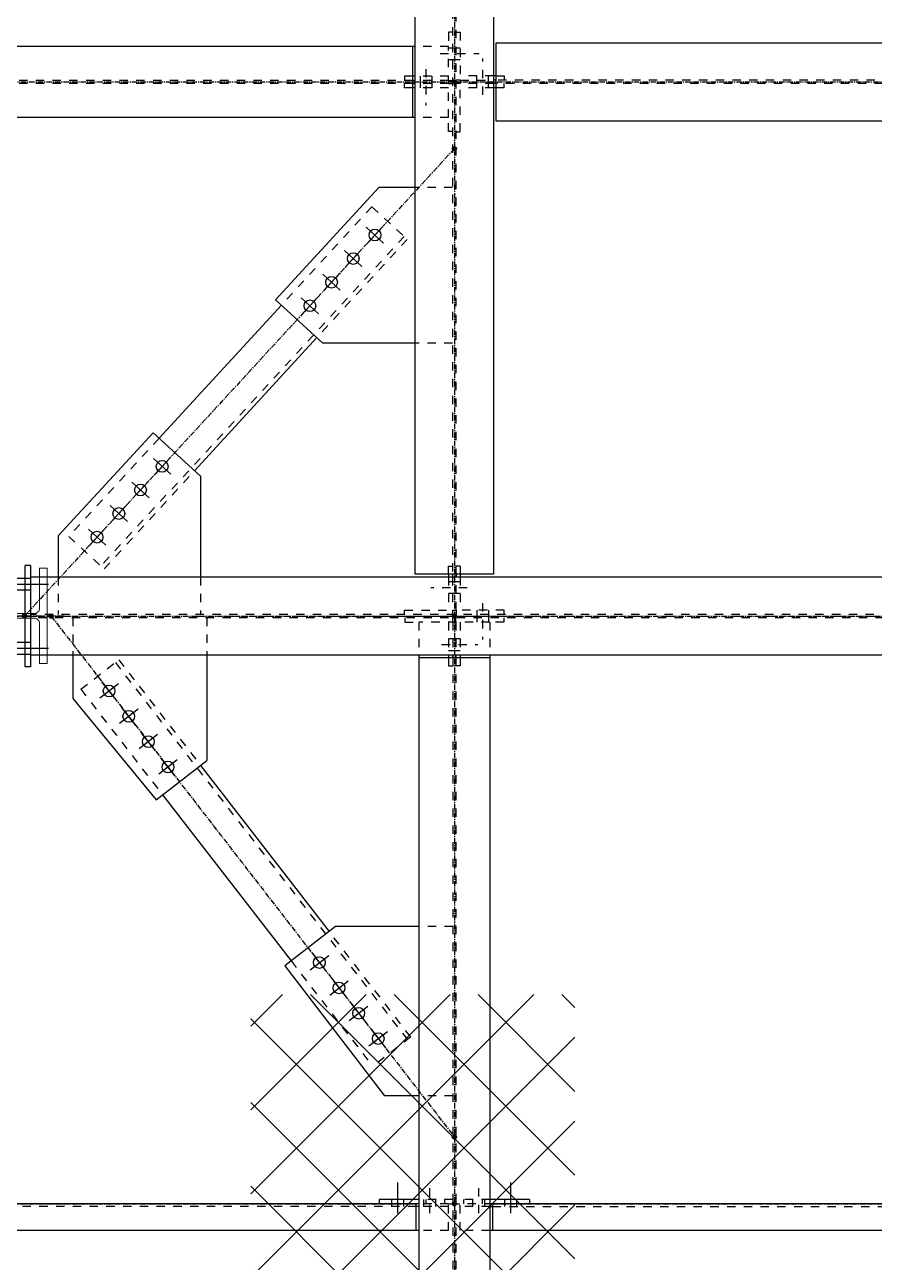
# Model space of a CAD drawing. Header units: inches. Extents: x 209270 to 234360, y -180214 to -150194.
# Drawn here: x 217174 to 218765, y -159474 to -157157 of the extents above; entities that cross this region are included whole.
import ezdxf

# ---------------------------------------------------------------- set-up
doc = ezdxf.new("R2010")
doc.units = ezdxf.units.IN
doc.header["$LTSCALE"] = 10
doc.header["$MEASUREMENT"] = 0
for name, pattern in [('CENTER', [2, 1.25, -0.25, 0.25, -0.25]), ('DXK_LINE_DOT2', [3.9198, 1.9599, -1.9599]), ('DXK_LINE_DOT5', [7.8785, 2.979, -0.9799, 0.9799, -0.9799, 0.9799, -0.9799]), ('PHANTOM', [2.5, 1.25, -0.25, 0.25, -0.25, 0.25, -0.25])]:
    doc.linetypes.add(name, pattern=pattern)
doc.layers.get('0').update_dxf_attribs({"color": 1})
for name, color, linetype in [('$AUDIT_BAD_LAYER1', 1, 'Continuous'), ('_BLUE_0', 5, 'Continuous'), ('_BLUE_1', 5, 'Continuous'), ('_BLUE_2', 5, 'Continuous'), ('_BLUE_4', 5, 'Continuous')]:
    doc.layers.add(name, color=color, linetype=linetype)
for name, color, linetype, lineweight in [('CEN', 1, 'CENTER', 9), ('MAIN OBJECT', 1, 'Continuous', 18), ('PANTHOM', 1, 'PHANTOM', 0)]:
    doc.layers.add(name, color=color, linetype=linetype, lineweight=lineweight)

# ---------------------------------------------------------------- blocks, each defined once
blk = doc.blocks.new('A$C426f7GU6TT')
at = {"layer": 'CEN'}
for p, q in [((0, 235.7), (0, -235.7)), ((-235.7, 0), (235.7, 0))]:
    blk.add_line(p, q, dxfattribs=at)
blk.add_circle((0, 0), 5, dxfattribs=at)
at = {"layer": 'MAIN OBJECT'}
blk.add_lwpolyline([(4.4, -180.2, 0.414214), (14.6, -190.4), (89.4, -190.4), (89.4, -204.7), (-89.4, -204.7), (-89.4, -190.4), (-14.6, -190.4, 0.414214), (-4.4, -180.2), (-4.4, 180.2, 0.414214), (-14.6, 190.4), (-89.4, 190.4), (-89.4, 204.7), (89.4, 204.7), (89.4, 190.4), (14.6, 190.4, 0.414214), (4.4, 180.2), (4.4, -180.2)], format="xyb", dxfattribs=at)
blk = doc.blocks.new('MECH_DRAWING')
at = {"layer": 'PANTHOM'}
h = blk.add_hatch(dxfattribs=at)
h.set_pattern_fill('ANSI37', color=256, scale=887.309452, angle=-180)
h.set_pattern_definition([(225, (321443.36, 2111774.06), (78.4278163, -78.4278163), []), (315, (321443.36, 2111774.06), (78.4278163, 78.4278163), [])])
h.paths.add_polyline_path([(218204.6, -159574.8), (218204.6, -158972.6), (217598, -158972.6), (217598, -159574.8)])
at = {"layer": '$AUDIT_BAD_LAYER1', "rotation": 270.0096740856855}
blk.add_blockref('A$C426f7GU6TT', (217011.9, -158263.7), dxfattribs=at)
blk = doc.blocks.new('GridLine-116860372-116906 - 114867')
at = {"layer": '_BLUE_2', "linetype": 'DXK_LINE_DOT5'}
blk.add_line((2535.4, 21320.8), (24512.1, 21320.8), dxfattribs=at)
blk = doc.blocks.new('Part-116860372-114947 - 114867')
at = {"layer": '_BLUE_4', "linetype": 'Continuous'}
for points in [[(10950.6, 21315.8, -1), (10950.6, 21325.8, -1)], [(10950.6, 19065.8, -1), (10950.6, 19075.8, -1)]]:
    blk.add_hatch(color=256, dxfattribs=at).paths.add_polyline_path(points)
at = {"layer": '_BLUE_1', "linetype": 'DXK_LINE_DOT2'}
for p, q in [((10867.3, 21306.9), (10867.3, 21223.1)), ((11033.8, 21306.9), (10867.3, 21306.9)), ((10947, 21306.9), (10947, 21229.3)), ((10954.1, 21306.9), (10954.1, 21229.3)), ((11033.8, 21306.9), (11033.8, 21229.3)), ((10947, 21223.1), (10947, 19233.3)), ((10954.1, 21223.1), (10954.1, 19233.3)), ((10867.3, 19227.1), (10867.3, 19087.1)), ((10947, 19227.1), (10947, 19087.1)), ((10954.1, 19227.1), (10954.1, 19087.1)), ((11033.8, 19227.1), (11033.8, 19087.1)), ((11033.8, 19087.1), (10867.3, 19087.1))]:
    blk.add_line(p, q, dxfattribs=at)
at = {"layer": '_BLUE_2', "linetype": 'Continuous'}
for p, q in [((10867.3, 21229.3), (10867.3, 19227.1)), ((10947, 21229.3), (10947, 21223.1)), ((10954.1, 21229.3), (10954.1, 21223.1)), ((11033.8, 21229.3), (11033.8, 19227.1)), ((11033.8, 21223.1), (10867.3, 21223.1)), ((11033.8, 19233.3), (10867.3, 19233.3)), ((10947, 19233.3), (10947, 19227.1)), ((10954.1, 19233.3), (10954.1, 19227.1))]:
    blk.add_line(p, q, dxfattribs=at)
at = {"layer": '_BLUE_4', "linetype": 'CENTER'}
blk.add_line((10950.6, 21320.8), (10950.6, 19070.8), dxfattribs=at)
at = {"layer": '_BLUE_4', "linetype": 'Continuous'}
for centre in [(10950.6, 21320.8), (10950.6, 19070.8)]:
    blk.add_circle(centre, 5, dxfattribs=at)
blk = doc.blocks.new('Bolt-116860372-115545 - 114867')
at = {"layer": '_BLUE_1', "linetype": 'DXK_LINE_DOT2'}
for p, q in [((10946.6, 21401), (10936.6, 21401)), ((10954.5, 21401), (10946.6, 21401)), ((10964.5, 21401), (10954.5, 21401)), ((10980.8, 21387.3), (10895.8, 21387.3)), ((10946.6, 21373.5), (10936.6, 21373.5)), ((10954.5, 21373.5), (10946.6, 21373.5)), ((10964.5, 21373.5), (10954.5, 21373.5))]:
    blk.add_line(p, q, dxfattribs=at)
blk = doc.blocks.new('Part-116860372-115573 - 114867')
at = {"layer": '_BLUE_1', "linetype": 'DXK_LINE_DOT2'}
for p, q in [((10954.5, 22687.3), (10964.5, 22687.3)), ((10964.5, 22687.3), (10964.5, 22584.8)), ((10964.5, 22574.8), (10954.5, 22574.8)), ((11042.1, 22584.8), (10964.5, 22584.8)), ((11048.3, 22574.8), (11042.1, 22574.8)), ((11048.3, 22584.8), (11067, 22584.8)), ((11067, 22584.8), (11067, 22574.8))]:
    blk.add_line(p, q, dxfattribs=at)
at = {"layer": '_BLUE_2', "linetype": 'Continuous'}
blk.add_line((11048.3, 22584.8), (11042.1, 22584.8), dxfattribs=at)
blk = doc.blocks.new('Part-116860372-115577 - 114867')
at = {"layer": '_BLUE_1', "linetype": 'DXK_LINE_DOT2'}
for p, q in [((10834.1, 22557.3), (10834.1, 22567.3)), ((10852.8, 22567.3), (10859.1, 22567.3)), ((10936.6, 22567.3), (10946.6, 22567.3)), ((10852.8, 22557.3), (10834.1, 22557.3)), ((10936.6, 22557.3), (10859.1, 22557.3)), ((10936.6, 22454.8), (10936.6, 22487.6)), ((10946.6, 22454.8), (10936.6, 22454.8))]:
    blk.add_line(p, q, dxfattribs=at)
at = {"layer": '_BLUE_2', "linetype": 'Continuous'}
blk.add_line((10859.1, 22557.3), (10852.8, 22557.3), dxfattribs=at)
blk = doc.blocks.new('Part-116860372-115042 - 114867')
at = {"layer": '_BLUE_4', "linetype": 'Continuous'}
for points in [[(10950.6, 19940.8, -1), (10950.6, 19950.8, -1)], [(12325.6, 19940.8, -1), (12325.6, 19950.8, -1)]]:
    blk.add_hatch(color=256, dxfattribs=at).paths.add_polyline_path(points)
at = {"layer": '_BLUE_1', "linetype": 'DXK_LINE_DOT2'}
for p, q in [((10964.1, 19883.3), (10964.1, 19945.8)), ((11040.1, 19945.8), (10964.1, 19945.8)), ((11033.8, 19939.6), (10964.1, 19939.6)), ((11040.1, 19939.6), (12236.1, 19939.6)), ((12312, 19945.8), (12236.1, 19945.8)), ((12312, 19939.6), (12242.3, 19939.6)), ((12312, 19883.3), (12312, 19945.8)), ((11033.8, 19883.3), (10964.1, 19883.3)), ((12312, 19883.3), (12242.3, 19883.3))]:
    blk.add_line(p, q, dxfattribs=at)
at = {"layer": '_BLUE_2', "linetype": 'Continuous'}
for p, q in [((11033.8, 19939.6), (11040.1, 19939.6)), ((12236.1, 19945.8), (11040.1, 19945.8)), ((11040.1, 19945.8), (11040.1, 19883.3)), ((12236.1, 19945.8), (12236.1, 19883.3)), ((12242.3, 19939.6), (12236.1, 19939.6)), ((12242.3, 19883.3), (11033.8, 19883.3))]:
    blk.add_line(p, q, dxfattribs=at)
at = {"layer": '_BLUE_4', "linetype": 'CENTER'}
for p, q in [((10950.6, 19945.8), (10964.1, 19945.8)), ((11040.1, 19945.8), (12236.1, 19945.8)), ((12312, 19945.8), (12325.6, 19945.8))]:
    blk.add_line(p, q, dxfattribs=at)
at = {"layer": '_BLUE_4', "linetype": 'Continuous'}
for centre in [(10950.6, 19945.8), (12325.6, 19945.8)]:
    blk.add_circle(centre, 5, dxfattribs=at)
blk = doc.blocks.new('Bolt-116860372-115581 - 114867')
at = {"layer": '_BLUE_1', "linetype": 'DXK_LINE_DOT2'}
for p, q in [((10936.6, 22651), (10946.6, 22651)), ((10946.6, 22651), (10954.5, 22651)), ((10954.5, 22651), (10964.5, 22651)), ((10917.6, 22637.3), (11008.8, 22637.3)), ((10936.6, 22623.5), (10946.6, 22623.5)), ((10946.6, 22623.5), (10954.5, 22623.5)), ((10954.5, 22623.5), (10964.5, 22623.5))]:
    blk.add_line(p, q, dxfattribs=at)
blk = doc.blocks.new('Part-116860372-114943 - 114867')
at = {"layer": '_BLUE_1', "linetype": 'DXK_LINE_DOT2'}
for p, q in [((12442, 21324.8), (9958.1, 21324.8)), ((13563.1, 21316.9), (9958.1, 21316.9))]:
    blk.add_line(p, q, dxfattribs=at)
at = {"layer": '_BLUE_2', "linetype": 'Continuous'}
for p, q in [((13569.3, 21412.3), (9958.1, 21412.3)), ((9958.1, 21412.3), (9958.1, 21229.3)), ((13569.3, 21229.3), (9958.1, 21229.3))]:
    blk.add_line(p, q, dxfattribs=at)
at = {"layer": '_BLUE_4', "linetype": 'CENTER'}
blk.add_line((9575.6, 21320.8), (13700.6, 21320.8), dxfattribs=at)
blk = doc.blocks.new('Part-116860372-114944 - 114867')
at = {"layer": '_BLUE_4', "linetype": 'Continuous'}
blk.add_hatch(color=256, dxfattribs=at).paths.add_polyline_path([(10950.6, 21315.8, -1), (10950.6, 21325.8, -1)])
at = {"layer": '_BLUE_1', "linetype": 'DXK_LINE_DOT2'}
for p, q in [((10946.6, 24933.3), (10946.6, 21418.6)), ((10954.5, 21418.6), (10954.5, 24933.3)), ((10946.6, 21412.3), (10946.6, 21334.8)), ((10954.5, 21334.8), (10954.5, 21412.3)), ((10946.6, 21334.8), (10954.5, 21334.8))]:
    blk.add_line(p, q, dxfattribs=at)
at = {"layer": '_BLUE_2', "linetype": 'Continuous'}
for p, q in [((10859.1, 21418.6), (10859.1, 24939.6)), ((11042.1, 24939.6), (11042.1, 21418.6)), ((11042.1, 21418.6), (10859.1, 21418.6)), ((10946.6, 21418.6), (10946.6, 21412.3)), ((10954.5, 21412.3), (10954.5, 21418.6))]:
    blk.add_line(p, q, dxfattribs=at)
at = {"layer": '_BLUE_4', "linetype": 'CENTER'}
blk.add_line((10950.6, 25070.8), (10950.6, 21320.8), dxfattribs=at)
at = {"layer": '_BLUE_4', "linetype": 'Continuous'}
blk.add_circle((10950.6, 21320.8), 5, dxfattribs=at)
blk = doc.blocks.new('Part-116860372-114949 - 114867')
at = {"layer": '_BLUE_4', "linetype": 'Continuous'}
for points in [[(9575.6, 22565.8, -1), (9575.6, 22575.8, -1)], [(10950.6, 22565.8, -1), (10950.6, 22575.8, -1)]]:
    blk.add_hatch(color=256, dxfattribs=at).paths.add_polyline_path(points)
at = {"layer": '_BLUE_1', "linetype": 'DXK_LINE_DOT2'}
for p, q in [((10936.6, 22654.1), (10859.1, 22654.1)), ((10936.6, 22487.6), (10936.6, 22654.1)), ((9589.1, 22574.4), (9589.1, 22567.3)), ((9658.8, 22574.4), (9589.1, 22574.4)), ((9658.8, 22567.3), (9589.1, 22567.3)), ((10852.8, 22574.4), (9665.1, 22574.4)), ((10852.8, 22567.3), (9665.1, 22567.3)), ((10936.6, 22574.4), (10859.1, 22574.4)), ((10936.6, 22567.3), (10859.1, 22567.3)), ((10936.6, 22487.6), (10859.1, 22487.6))]:
    blk.add_line(p, q, dxfattribs=at)
at = {"layer": '_BLUE_2', "linetype": 'Continuous'}
for p, q in [((9665.1, 22654.1), (9665.1, 22487.6)), ((10859.1, 22654.1), (9665.1, 22654.1)), ((10852.8, 22654.1), (10852.8, 22487.6)), ((9665.1, 22574.4), (9658.8, 22574.4)), ((9665.1, 22567.3), (9658.8, 22567.3)), ((10859.1, 22574.4), (10852.8, 22574.4)), ((10859.1, 22567.3), (10852.8, 22567.3)), ((10859.1, 22487.6), (9665.1, 22487.6))]:
    blk.add_line(p, q, dxfattribs=at)
at = {"layer": '_BLUE_4', "linetype": 'CENTER'}
blk.add_line((9575.6, 22570.8), (10950.6, 22570.8), dxfattribs=at)
at = {"layer": '_BLUE_4', "linetype": 'Continuous'}
for centre in [(9575.6, 22570.8), (10950.6, 22570.8)]:
    blk.add_circle(centre, 5, dxfattribs=at)
blk = doc.blocks.new('Part-116860372-114951 - 114867')
at = {"layer": '_BLUE_4', "linetype": 'Continuous'}
for points in [[(10950.6, 22565.8, -1), (10950.6, 22575.8, -1)], [(12325.6, 22565.8, -1), (12325.6, 22575.8, -1)]]:
    blk.add_hatch(color=256, dxfattribs=at).paths.add_polyline_path(points)
at = {"layer": '_BLUE_1', "linetype": 'DXK_LINE_DOT2'}
for p, q in [((10964.5, 22574.8), (10964.5, 22566.9)), ((10964.5, 22574.8), (11042.1, 22574.8)), ((11042.1, 22566.9), (10964.5, 22566.9)), ((12209.1, 22574.8), (11048.3, 22574.8)), ((12227.8, 22566.9), (11048.3, 22566.9)), ((12311.6, 22574.8), (12209.1, 22574.8)), ((12311.6, 22566.9), (12234.1, 22566.9)), ((12311.6, 22574.8), (12311.6, 22566.9))]:
    blk.add_line(p, q, dxfattribs=at)
at = {"layer": '_BLUE_2', "linetype": 'Continuous'}
for p, q in [((11048.3, 22479.3), (11048.3, 22662.3)), ((11048.3, 22662.3), (12227.8, 22662.3)), ((12227.8, 22662.3), (12227.8, 22479.3)), ((11048.3, 22574.8), (11042.1, 22574.8)), ((11048.3, 22566.9), (11042.1, 22566.9)), ((12234.1, 22574.8), (12227.8, 22574.8)), ((12234.1, 22566.9), (12227.8, 22566.9)), ((12227.8, 22479.3), (11048.3, 22479.3))]:
    blk.add_line(p, q, dxfattribs=at)
at = {"layer": '_BLUE_4', "linetype": 'CENTER'}
blk.add_line((10950.6, 22570.8), (12325.6, 22570.8), dxfattribs=at)
at = {"layer": '_BLUE_4', "linetype": 'Continuous'}
for centre in [(10950.6, 22570.8), (12325.6, 22570.8)]:
    blk.add_circle(centre, 5, dxfattribs=at)
blk = doc.blocks.new('Bolt-116860372-116314 - 114867')
at = {"layer": '_BLUE_2', "linetype": 'Continuous'}
for p, q in [((10164.3, 21162.4), (10120.8, 21128.8)), ((10159.4, 21123.9), (10125.7, 21167.3)), ((10210.2, 21103.1), (10166.7, 21069.5)), ((10205.3, 21064.6), (10171.6, 21108)), ((10256.1, 21043.8), (10212.6, 21010.2)), ((10251.2, 21005.3), (10217.5, 21048.7)), ((10302, 20984.5), (10258.5, 20950.9)), ((10297.1, 20946), (10263.4, 20989.4))]:
    blk.add_line(p, q, dxfattribs=at)
for centre in [(10142.5, 21145.6), (10188.4, 21086.3), (10234.4, 21027), (10280.3, 20967.7)]:
    blk.add_circle(centre, 13.7, dxfattribs=at)
blk = doc.blocks.new('Part-116860372-115041 - 114867')
at = {"layer": '_BLUE_4', "linetype": 'Continuous'}
for points in [[(9575.6, 19940.8, -1), (9575.6, 19950.8, -1)], [(10950.6, 19940.8, -1), (10950.6, 19950.8, -1)]]:
    blk.add_hatch(color=256, dxfattribs=at).paths.add_polyline_path(points)
at = {"layer": '_BLUE_1', "linetype": 'DXK_LINE_DOT2'}
for p, q in [((9519.3, 19883.3), (9525.4, 19939.6)), ((10861.1, 19939.6), (9525.4, 19939.6)), ((9631.9, 19883.3), (9625.7, 19939.6)), ((9638.1, 19883.3), (9638.1, 19945.8)), ((10937, 19945.8), (10861.1, 19945.8)), ((10937, 19939.6), (10867.3, 19939.6)), ((10937, 19883.3), (10937, 19945.8)), ((10937, 19883.3), (9631.9, 19883.3))]:
    blk.add_line(p, q, dxfattribs=at)
at = {"layer": '_BLUE_2', "linetype": 'Continuous'}
for p, q in [((9513.1, 19883.3), (9513.1, 19945.8)), ((10861.1, 19945.8), (9513.1, 19945.8)), ((10861.1, 19883.3), (10861.1, 19945.8)), ((10867.3, 19939.6), (10861.1, 19939.6)), ((10867.3, 19883.3), (9513.1, 19883.3))]:
    blk.add_line(p, q, dxfattribs=at)
at = {"layer": '_BLUE_4', "linetype": 'CENTER'}
for p, q in [((9575.6, 19945.8), (10861.1, 19945.8)), ((10937, 19945.8), (10950.6, 19945.8))]:
    blk.add_line(p, q, dxfattribs=at)
at = {"layer": '_BLUE_4', "linetype": 'Continuous'}
for centre in [(9575.6, 19945.8), (10950.6, 19945.8)]:
    blk.add_circle(centre, 5, dxfattribs=at)
blk = doc.blocks.new('Part-116860372-115104 - 114867')
at = {"layer": '_BLUE_4', "linetype": 'Continuous'}
for points in [[(10950.6, 22409.6, -1), (10950.6, 22419.6, -1)], [(9944.3, 21315.8, -1), (9944.3, 21325.8, -1)]]:
    blk.add_hatch(color=256, dxfattribs=at).paths.add_polyline_path(points)
at = {"layer": '_BLUE_1', "linetype": 'DXK_LINE_DOT2'}
for p, q in [((10757.5, 22278.6), (10546, 22048.6)), ((10757.5, 22278.6), (10840.3, 22202.4)), ((10833, 22209.2), (10123.3, 21437.9)), ((10840.3, 22202.4), (10628.7, 21972.5)), ((10259.5, 21737.2), (10047.9, 21507.3)), ((10130.7, 21431.1), (10342.3, 21661.1)), ((10047.9, 21507.3), (10130.7, 21431.1))]:
    blk.add_line(p, q, dxfattribs=at)
at = {"layer": '_BLUE_2', "linetype": 'Continuous'}
for p, q in [((10546, 22048.6), (10259.5, 21737.2)), ((10628.7, 21972.5), (10342.3, 21661.1))]:
    blk.add_line(p, q, dxfattribs=at)
at = {"layer": '_BLUE_4', "linetype": 'CENTER'}
blk.add_line((10950.6, 22414.6), (9944.3, 21320.8), dxfattribs=at)
at = {"layer": '_BLUE_4', "linetype": 'Continuous'}
for centre in [(10950.6, 22414.6), (9944.3, 21320.8)]:
    blk.add_circle(centre, 5, dxfattribs=at)
blk = doc.blocks.new('Part-116860372-115105 - 114867')
at = {"layer": '_BLUE_4', "linetype": 'Continuous'}
for points in [[(10006.8, 21315.8, -1), (10006.8, 21325.8, -1)], [(10950.6, 20097.1, -1), (10950.6, 20107.1, -1)]]:
    blk.add_hatch(color=256, dxfattribs=at).paths.add_polyline_path(points)
at = {"layer": '_BLUE_1', "linetype": 'DXK_LINE_DOT2'}
for p, q in [((10076.2, 21149.6), (10165.1, 21218.5)), ((10157.2, 21212.3), (10840.7, 20329.8)), ((10165.1, 21218.5), (10356.5, 20971.4)), ((10076.2, 21149.6), (10267.5, 20902.5)), ((10848.6, 20335.9), (10657.2, 20583)), ((10568.3, 20514.1), (10759.6, 20267)), ((10848.6, 20335.9), (10759.6, 20267))]:
    blk.add_line(p, q, dxfattribs=at)
at = {"layer": '_BLUE_2', "linetype": 'Continuous'}
for p, q in [((10356.5, 20971.4), (10657.2, 20583)), ((10267.5, 20902.5), (10568.3, 20514.1))]:
    blk.add_line(p, q, dxfattribs=at)
at = {"layer": '_BLUE_4', "linetype": 'CENTER'}
blk.add_line((10006.8, 21320.8), (10950.6, 20102.1), dxfattribs=at)
at = {"layer": '_BLUE_4', "linetype": 'Continuous'}
for centre in [(10006.8, 21320.8), (10950.6, 20102.1)]:
    blk.add_circle(centre, 5, dxfattribs=at)
blk = doc.blocks.new('Part-116860372-116633 - 114867')
at = {"layer": '_BLUE_1', "linetype": 'DXK_LINE_DOT2'}
blk.add_line((9958.1, 21412.3), (9958.1, 21229.3), dxfattribs=at)
at = {"layer": '_BLUE_2', "linetype": 'Continuous'}
for p, q in [((9958.1, 21439.6), (9945.6, 21439.6)), ((9945.6, 21202.1), (9945.6, 21439.6)), ((9958.1, 21439.6), (9958.1, 21412.3)), ((9958.1, 21229.3), (9958.1, 21202.1)), ((9958.1, 21202.1), (9945.6, 21202.1))]:
    blk.add_line(p, q, dxfattribs=at)
blk = doc.blocks.new('Bolt-116860372-116311 - 114867')
at = {"layer": '_BLUE_2', "linetype": 'Continuous'}
for p, q in [((10617.8, 20531.9), (10651.5, 20488.4)), ((10612.9, 20493.3), (10656.4, 20527)), ((10658.8, 20434), (10702.3, 20467.7)), ((10663.7, 20472.6), (10697.4, 20429.1)), ((10704.7, 20374.7), (10748.2, 20408.4)), ((10709.6, 20413.3), (10743.3, 20369.8)), ((10750.6, 20315.4), (10794.1, 20349.1)), ((10755.5, 20354), (10789.2, 20310.5))]:
    blk.add_line(p, q, dxfattribs=at)
for centre in [(10634.6, 20510.1), (10680.5, 20450.8), (10726.5, 20391.5), (10772.4, 20332.2)]:
    blk.add_circle(centre, 13.7, dxfattribs=at)
blk = doc.blocks.new('Part-116860372-116319 - 114867')
at = {"layer": '_BLUE_1', "linetype": 'DXK_LINE_DOT2'}
for p, q in [((10946.6, 22323.9), (10859.1, 22323.9)), ((10946.6, 21959.8), (10859.1, 21959.8))]:
    blk.add_line(p, q, dxfattribs=at)
at = {"layer": '_BLUE_2', "linetype": 'Continuous'}
for p, q in [((10773.7, 22323.9), (10532.2, 22061.3)), ((10859.1, 22323.9), (10773.7, 22323.9)), ((10532.2, 22061.3), (10642.5, 21959.8)), ((10859.1, 21959.8), (10642.5, 21959.8))]:
    blk.add_line(p, q, dxfattribs=at)
blk = doc.blocks.new('Part-116860372-116313 - 114867')
at = {"layer": '_BLUE_1', "linetype": 'DXK_LINE_DOT2'}
for p, q in [((10057.2, 21316.9), (10057.2, 21229.3)), ((10371.3, 21316.9), (10371.3, 21229.3))]:
    blk.add_line(p, q, dxfattribs=at)
at = {"layer": '_BLUE_2', "linetype": 'Continuous'}
for p, q in [((10057.2, 21229.3), (10057.2, 21127.9)), ((10371.3, 21229.3), (10371.3, 20982.9)), ((10057.2, 21127.9), (10252.7, 20891)), ((10252.7, 20891), (10371.3, 20982.9))]:
    blk.add_line(p, q, dxfattribs=at)
blk = doc.blocks.new('Part-116860372-115533 - 114867')
at = {"layer": '_BLUE_1', "linetype": 'DXK_LINE_DOT2'}
for p, q in [((10954.1, 21306.9), (10954.1, 21316.9)), ((11066.6, 21316.9), (11066.6, 21306.9)), ((10964.1, 21306.9), (10964.1, 21229.3)), ((11066.6, 21306.9), (11033.8, 21306.9)), ((10954.1, 21223.1), (10954.1, 21229.3)), ((10964.1, 21204.4), (10954.1, 21204.4)), ((10964.1, 21223.1), (10964.1, 21204.4))]:
    blk.add_line(p, q, dxfattribs=at)
at = {"layer": '_BLUE_2', "linetype": 'Continuous'}
blk.add_line((10964.1, 21229.3), (10964.1, 21223.1), dxfattribs=at)
blk = doc.blocks.new('Part-116860372-115534 - 114867')
at = {"layer": '_BLUE_1', "linetype": 'DXK_LINE_DOT2'}
for p, q in [((10834.5, 21316.9), (10834.5, 21306.9)), ((10947, 21306.9), (10947, 21316.9)), ((10834.5, 21306.9), (10867.3, 21306.9)), ((10937, 21306.9), (10937, 21229.3)), ((10947, 21223.1), (10947, 21229.3)), ((10937, 21223.1), (10937, 21204.4)), ((10937, 21204.4), (10947, 21204.4))]:
    blk.add_line(p, q, dxfattribs=at)
at = {"layer": '_BLUE_2', "linetype": 'Continuous'}
blk.add_line((10937, 21229.3), (10937, 21223.1), dxfattribs=at)
blk = doc.blocks.new('Bolt-116860372-115535 - 114867')
at = {"layer": '_BLUE_1', "linetype": 'DXK_LINE_DOT2'}
for p, q in [((10937, 21268.1), (10947, 21268.1)), ((10947, 21268.1), (10954.1, 21268.1)), ((10954.1, 21268.1), (10964.1, 21268.1)), ((10920.8, 21254.4), (11005.8, 21254.4)), ((10937, 21240.6), (10947, 21240.6)), ((10947, 21240.6), (10954.1, 21240.6)), ((10954.1, 21240.6), (10964.1, 21240.6))]:
    blk.add_line(p, q, dxfattribs=at)
blk = doc.blocks.new('Bolt-116860372-115536 - 114867')
at = {"layer": '_BLUE_1', "linetype": 'DXK_LINE_DOT2'}
for p, q in [((11016.6, 21351), (11016.6, 21266)), ((11002.9, 21334.8), (11002.9, 21324.8)), ((11002.9, 21324.8), (11002.9, 21316.9)), ((11002.9, 21316.9), (11002.9, 21306.9)), ((11030.4, 21334.8), (11030.4, 21324.8)), ((11030.4, 21324.8), (11030.4, 21316.9)), ((11030.4, 21316.9), (11030.4, 21306.9))]:
    blk.add_line(p, q, dxfattribs=at)
blk = doc.blocks.new('Part-116860372-115543 - 114867')
at = {"layer": '_BLUE_1', "linetype": 'DXK_LINE_DOT2'}
for p, q in [((10936.6, 21418.6), (10936.6, 21437.3)), ((10936.6, 21437.3), (10946.6, 21437.3)), ((10936.6, 21412.3), (10936.6, 21334.8)), ((10946.6, 21418.6), (10946.6, 21412.3)), ((10834.1, 21324.8), (10834.1, 21334.8)), ((10834.1, 21334.8), (10936.6, 21334.8)), ((10946.6, 21334.8), (10946.6, 21324.8))]:
    blk.add_line(p, q, dxfattribs=at)
at = {"layer": '_BLUE_2', "linetype": 'Continuous'}
blk.add_line((10936.6, 21418.6), (10936.6, 21412.3), dxfattribs=at)
blk = doc.blocks.new('Part-116860372-115544 - 114867')
at = {"layer": '_BLUE_1', "linetype": 'DXK_LINE_DOT2'}
for p, q in [((10964.5, 21437.3), (10954.5, 21437.3)), ((10964.5, 21437.3), (10964.5, 21418.6)), ((10954.5, 21418.6), (10954.5, 21412.3)), ((10964.5, 21412.3), (10964.5, 21334.8)), ((10954.5, 21334.8), (10954.5, 21324.8)), ((11067, 21334.8), (10964.5, 21334.8)), ((11067, 21324.8), (11067, 21334.8))]:
    blk.add_line(p, q, dxfattribs=at)
at = {"layer": '_BLUE_2', "linetype": 'Continuous'}
blk.add_line((10964.5, 21418.6), (10964.5, 21412.3), dxfattribs=at)
blk = doc.blocks.new('Part-116860372-115574 - 114867')
at = {"layer": '_BLUE_1', "linetype": 'DXK_LINE_DOT2'}
for p, q in [((10964.5, 22566.9), (10954.5, 22566.9)), ((11048.3, 22566.9), (11042.1, 22566.9)), ((11067, 22556.9), (11067, 22566.9)), ((10964.5, 22454.4), (10964.5, 22556.9)), ((11042.1, 22556.9), (10964.5, 22556.9)), ((11067, 22556.9), (11048.3, 22556.9)), ((10954.5, 22454.4), (10964.5, 22454.4))]:
    blk.add_line(p, q, dxfattribs=at)
at = {"layer": '_BLUE_2', "linetype": 'Continuous'}
blk.add_line((11048.3, 22556.9), (11042.1, 22556.9), dxfattribs=at)
blk = doc.blocks.new('Bolt-116860372-115575 - 114867')
at = {"layer": '_BLUE_1', "linetype": 'DXK_LINE_DOT2'}
for p, q in [((11017, 22540.6), (11017, 22625.6)), ((11003.3, 22574.8), (11003.3, 22584.8)), ((11003.3, 22566.9), (11003.3, 22574.8)), ((11003.3, 22556.9), (11003.3, 22566.9)), ((11030.8, 22574.8), (11030.8, 22584.8)), ((11030.8, 22566.9), (11030.8, 22574.8)), ((11030.8, 22556.9), (11030.8, 22566.9))]:
    blk.add_line(p, q, dxfattribs=at)
blk = doc.blocks.new('Part-116860372-115578 - 114867')
at = {"layer": '_BLUE_1', "linetype": 'DXK_LINE_DOT2'}
for p, q in [((10946.6, 22686.9), (10936.6, 22686.9)), ((10936.6, 22686.9), (10936.6, 22654.1)), ((10834.1, 22584.4), (10834.1, 22574.4)), ((10852.8, 22584.4), (10834.1, 22584.4)), ((10852.8, 22574.4), (10859.1, 22574.4)), ((10936.6, 22584.4), (10859.1, 22584.4)), ((10936.6, 22574.4), (10946.6, 22574.4))]:
    blk.add_line(p, q, dxfattribs=at)
at = {"layer": '_BLUE_2', "linetype": 'Continuous'}
blk.add_line((10859.1, 22584.4), (10852.8, 22584.4), dxfattribs=at)
blk = doc.blocks.new('Bolt-116860372-115579 - 114867')
at = {"layer": '_BLUE_1', "linetype": 'DXK_LINE_DOT2'}
for p, q in [((10884.1, 22600.6), (10884.1, 22515.6)), ((10870.4, 22584.4), (10870.4, 22574.4)), ((10870.4, 22574.4), (10870.4, 22567.3)), ((10870.4, 22567.3), (10870.4, 22557.3)), ((10897.9, 22584.4), (10897.9, 22574.4)), ((10897.9, 22574.4), (10897.9, 22567.3)), ((10897.9, 22567.3), (10897.9, 22557.3))]:
    blk.add_line(p, q, dxfattribs=at)
blk = doc.blocks.new('Part-116860372-116310 - 114867')
at = {"layer": '_BLUE_1', "linetype": 'DXK_LINE_DOT2'}
for p, q in [((10947, 20594.5), (10867.3, 20594.5)), ((10947, 20197.9), (10867.3, 20197.9))]:
    blk.add_line(p, q, dxfattribs=at)
at = {"layer": '_BLUE_2', "linetype": 'Continuous'}
for p, q in [((10672.1, 20594.5), (10553.5, 20502.6)), ((10867.3, 20594.5), (10672.1, 20594.5)), ((10553.5, 20502.6), (10787.1, 20197.9)), ((10867.3, 20197.9), (10787.1, 20197.9))]:
    blk.add_line(p, q, dxfattribs=at)
blk = doc.blocks.new('Part-116860372-116316 - 114867')
at = {"layer": '_BLUE_1', "linetype": 'DXK_LINE_DOT2'}
for p, q in [((10023.6, 21412.3), (10023.6, 21324.8)), ((10356.1, 21412.3), (10356.1, 21324.8))]:
    blk.add_line(p, q, dxfattribs=at)
at = {"layer": '_BLUE_2', "linetype": 'Continuous'}
for p, q in [((10245.7, 21749.9), (10023.6, 21508.5)), ((10245.7, 21749.9), (10356.1, 21648.4)), ((10356.1, 21648.4), (10356.1, 21412.3)), ((10023.6, 21508.5), (10023.6, 21412.3))]:
    blk.add_line(p, q, dxfattribs=at)
blk = doc.blocks.new('Part-116860372-115681 - 114867')
at = {"layer": '_BLUE_1', "linetype": 'DXK_LINE_DOT2'}
for p, q in [((11033.8, 19955.8), (10954.1, 19955.8)), ((10972.9, 19945.8), (10972.9, 19955.8)), ((11016.6, 19945.8), (11016.6, 19955.8))]:
    blk.add_line(p, q, dxfattribs=at)
at = {"layer": '_BLUE_2', "linetype": 'Continuous'}
for p, q in [((11126.6, 19955.8), (11033.8, 19955.8)), ((11126.6, 19955.8), (11126.6, 19945.8)), ((11040.1, 19945.8), (11033.8, 19945.8))]:
    blk.add_line(p, q, dxfattribs=at)
blk = doc.blocks.new('Bolt-116860372-115682 - 114867')
at = {"layer": '_BLUE_1', "linetype": 'DXK_LINE_DOT2'}
for p, q in [((11007.9, 19923.3), (11007.9, 19995.8)), ((10994.1, 19945.8), (10994.1, 19955.8)), ((11021.6, 19945.8), (11021.6, 19955.8)), ((10994.1, 19939.6), (10994.1, 19945.8)), ((11021.6, 19939.6), (11021.6, 19945.8))]:
    blk.add_line(p, q, dxfattribs=at)
at = {"layer": '_BLUE_2', "linetype": 'Continuous'}
for p, q in [((11082.9, 19923.3), (11082.9, 19995.8)), ((11069.1, 19945.8), (11069.1, 19955.8)), ((11096.6, 19945.8), (11096.6, 19955.8)), ((11069.1, 19939.6), (11069.1, 19945.8)), ((11096.6, 19939.6), (11096.6, 19945.8))]:
    blk.add_line(p, q, dxfattribs=at)
blk = doc.blocks.new('Part-116860372-115685 - 114867')
at = {"layer": '_BLUE_1', "linetype": 'DXK_LINE_DOT2'}
for p, q in [((10947, 19955.8), (10867.3, 19955.8)), ((10884.5, 19945.8), (10884.5, 19955.8)), ((10928.3, 19945.8), (10928.3, 19955.8))]:
    blk.add_line(p, q, dxfattribs=at)
at = {"layer": '_BLUE_2', "linetype": 'Continuous'}
for p, q in [((10867.3, 19955.8), (10774.5, 19955.8)), ((10774.5, 19955.8), (10774.5, 19945.8)), ((10867.3, 19945.8), (10861.1, 19945.8))]:
    blk.add_line(p, q, dxfattribs=at)
blk = doc.blocks.new('Bolt-116860372-115686 - 114867')
at = {"layer": '_BLUE_1', "linetype": 'DXK_LINE_DOT2'}
for p, q in [((10893.3, 19923.3), (10893.3, 19995.8)), ((10879.5, 19945.8), (10879.5, 19955.8)), ((10907, 19945.8), (10907, 19955.8)), ((10879.5, 19939.6), (10879.5, 19945.8)), ((10907, 19939.6), (10907, 19945.8))]:
    blk.add_line(p, q, dxfattribs=at)
at = {"layer": '_BLUE_2', "linetype": 'Continuous'}
for p, q in [((10818.3, 19923.3), (10818.3, 19995.8)), ((10804.5, 19945.8), (10804.5, 19955.8)), ((10832, 19945.8), (10832, 19955.8)), ((10804.5, 19939.6), (10804.5, 19945.8)), ((10832, 19939.6), (10832, 19945.8))]:
    blk.add_line(p, q, dxfattribs=at)
blk = doc.blocks.new('Bolt-116860372-116317 - 114867')
at = {"layer": '_BLUE_2', "linetype": 'Continuous'}
for p, q in [((10285.3, 21691.4), (10248, 21650.9)), ((10246.4, 21689.8), (10286.9, 21652.6)), ((10195.6, 21634.6), (10236.1, 21597.4)), ((10234.5, 21636.2), (10197.2, 21595.8)), ((10144.8, 21579.4), (10185.3, 21542.2)), ((10183.7, 21581), (10146.5, 21540.6)), ((10094.1, 21524.2), (10134.5, 21487)), ((10132.9, 21525.8), (10095.7, 21485.4))]:
    blk.add_line(p, q, dxfattribs=at)
for centre in [(10266.6, 21671.2), (10215.9, 21616), (10165.1, 21560.8), (10114.3, 21505.6)]:
    blk.add_circle(centre, 13.8, dxfattribs=at)
blk = doc.blocks.new('Bolt-116860372-116320 - 114867')
at = {"layer": '_BLUE_2', "linetype": 'Continuous'}
for p, q in [((10784.9, 22193.9), (10744.5, 22231.2)), ((10746.1, 22192.3), (10783.3, 22232.8)), ((10734.2, 22138.7), (10693.7, 22176)), ((10695.3, 22137.1), (10732.5, 22177.6)), ((10683.4, 22083.5), (10642.9, 22120.8)), ((10644.5, 22081.9), (10681.8, 22122.4)), ((10593.8, 22026.7), (10631, 22067.2)), ((10632.6, 22028.4), (10592.1, 22065.6))]:
    blk.add_line(p, q, dxfattribs=at)
for centre in [(10764.7, 22212.6), (10713.9, 22157.4), (10663.1, 22102.2), (10612.4, 22047)]:
    blk.add_circle(centre, 13.7, dxfattribs=at)
blk = doc.blocks.new('Bolt-116860372-116634 - 114867')
at = {"layer": '_BLUE_2', "linetype": 'Continuous'}
for p, q in [((9913.1, 21409.6), (9944.3, 21409.6)), ((9913.1, 21409.6), (9944.3, 21409.6)), ((9945.6, 21409.6), (9958.1, 21409.6)), ((9945.6, 21409.6), (9958.1, 21409.6)), ((9896.8, 21395.8), (10000.6, 21395.8)), ((9896.8, 21395.8), (10000.6, 21395.8)), ((9913.1, 21382.1), (9944.3, 21382.1)), ((9913.1, 21382.1), (9944.3, 21382.1)), ((9945.6, 21382.1), (9958.1, 21382.1)), ((9945.6, 21382.1), (9958.1, 21382.1)), ((9913.1, 21259.6), (9944.3, 21259.6)), ((9913.1, 21259.6), (9944.3, 21259.6)), ((9945.6, 21259.6), (9958.1, 21259.6)), ((9945.6, 21259.6), (9958.1, 21259.6)), ((9896.8, 21245.8), (10000.6, 21245.8)), ((9896.8, 21245.8), (10000.6, 21245.8)), ((9913.1, 21232.1), (9944.3, 21232.1)), ((9913.1, 21232.1), (9944.3, 21232.1)), ((9945.6, 21232.1), (9958.1, 21232.1)), ((9945.6, 21232.1), (9958.1, 21232.1))]:
    blk.add_line(p, q, dxfattribs=at)
blk = doc.blocks.new('STR_DRAWING')
at = {"layer": '_BLUE_0', "xscale": 0.8, "yscale": 0.8, "zscale": 0.8}
for name in ['Part-116860372-114944 - 114867', 'Part-116860372-115578 - 114867', 'Part-116860372-115573 - 114867', 'Part-116860372-114949 - 114867', 'Bolt-116860372-115581 - 114867', 'Part-116860372-114951 - 114867', 'Bolt-116860372-115575 - 114867', 'Bolt-116860372-115579 - 114867', 'Part-116860372-115577 - 114867', 'Part-116860372-115574 - 114867', 'Part-116860372-115104 - 114867', 'Part-116860372-116319 - 114867', 'Bolt-116860372-116320 - 114867', 'Part-116860372-116316 - 114867', 'Bolt-116860372-116317 - 114867', 'GridLine-116860372-116906 - 114867', 'Part-116860372-116633 - 114867', 'Part-116860372-115543 - 114867', 'Part-116860372-115544 - 114867', 'Part-116860372-114943 - 114867', 'Bolt-116860372-116634 - 114867', 'Bolt-116860372-115545 - 114867', 'Bolt-116860372-115536 - 114867', 'Part-116860372-115105 - 114867', 'Part-116860372-116313 - 114867', 'Part-116860372-115534 - 114867', 'Part-116860372-114947 - 114867', 'Part-116860372-115533 - 114867', 'Bolt-116860372-115535 - 114867', 'Bolt-116860372-116314 - 114867', 'Part-116860372-116310 - 114867', 'Bolt-116860372-116311 - 114867', 'Bolt-116860372-115686 - 114867', 'Bolt-116860372-115682 - 114867', 'Part-116860372-115041 - 114867', 'Part-116860372-115685 - 114867', 'Part-116860372-115042 - 114867', 'Part-116860372-115681 - 114867']:
    blk.add_blockref(name, (971.5, 4264.2), dxfattribs=at)

msp = doc.modelspace()

# ---------------------------------------------------------------- block references
for name, p in [('MECH_DRAWING', (0, 0)), ('STR_DRAWING', (208247, -179585))]:
    msp.add_blockref(name, p)

doc.saveas('drawing.dxf')
